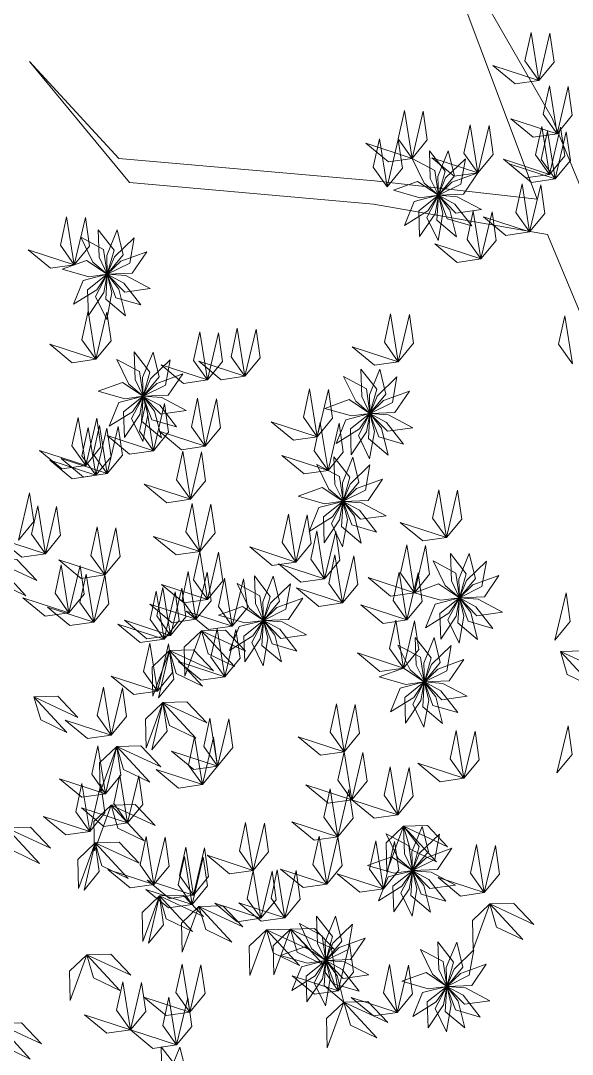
# Model space of a CAD drawing. Header units: inches. Extents: x -422522 to 22891, y -2973 to 414515.
# Drawn here: x 6793.6 to 6861.8, y 10840.1 to 10967.8 of the extents above; entities that cross this region are included whole.
import ezdxf

# ---------------------------------------------------------------- set-up
doc = ezdxf.new("R2010")
doc.units = ezdxf.units.IN
doc.header["$MEASUREMENT"] = 0
doc.layers.add('ARREDAMENTO', color=8, linetype='Continuous', lineweight=18)

msp = doc.modelspace()

# ---------------------------------------------------------------- linework, layer by layer
at = {"layer": 'ARREDAMENTO', "linetype": 'Continuous', "lineweight": 0}
msp.add_lwpolyline([(6903.61, 10979.96), (6902.49, 10952.59), (6897.64, 10939.8), (6892.67, 10924.13), (6886.49, 10914.29), (6877.91, 10916.08), (6867.21, 10936.72), (6859.34, 10955.8), (6843.17, 10983.88), (6857.48, 10945.78), (6837.37, 10948.04), (6805.74, 10950.78), (6794.69, 10962.78), (6807.06, 10947.84), (6837.26, 10945.16), (6858.75, 10941.4), (6867.94, 10919.37), (6894.99, 10874.98), (6909.85, 10815.21)], dxfattribs=at)
at = {"layer": 'ARREDAMENTO', "lineweight": 0}
for points in [[(6857.68, 10960.44), (6855.96, 10962.85), (6856.73, 10966.36), (6857.68, 10960.44)], [(6857.68, 10960.44), (6859.57, 10962.72), (6859.06, 10966.27), (6857.68, 10960.44)], [(6857.68, 10960.44), (6854.75, 10960.01), (6851.98, 10962.3), (6857.68, 10960.44)], [(6859.94, 10953.85), (6858.22, 10956.27), (6858.99, 10959.77), (6859.94, 10953.85)], [(6859.94, 10953.85), (6861.82, 10956.14), (6861.31, 10959.69), (6859.94, 10953.85)], [(6842.02, 10950.82), (6840.3, 10953.24), (6841.07, 10956.74), (6842.02, 10950.82)], [(6842.02, 10950.82), (6843.9, 10953.11), (6843.39, 10956.66), (6842.02, 10950.82)], [(6850.15, 10949.02), (6848.43, 10951.44), (6849.2, 10954.94), (6850.15, 10949.02)], [(6850.15, 10949.02), (6852.04, 10951.31), (6851.53, 10954.86), (6850.15, 10949.02)], [(6859.94, 10953.85), (6857, 10953.43), (6854.23, 10955.71), (6859.94, 10953.85)], [(6859.01, 10948.84), (6857.29, 10951.26), (6858.06, 10954.76), (6859.01, 10948.84)], [(6859.01, 10948.84), (6860.9, 10951.12), (6860.38, 10954.68), (6859.01, 10948.84)], [(6838.93, 10947.32), (6837.21, 10949.73), (6837.98, 10953.24), (6838.93, 10947.32)], [(6859.71, 10948.27), (6857.99, 10950.69), (6858.76, 10954.19), (6859.71, 10948.27)], [(6859.71, 10948.27), (6861.59, 10950.55), (6861.08, 10954.11), (6859.71, 10948.27)], [(6842.02, 10950.82), (6839.08, 10950.4), (6836.31, 10952.68), (6842.02, 10950.82)], [(6838.93, 10947.32), (6840.81, 10949.6), (6840.3, 10953.15), (6838.93, 10947.32)], [(6842.02, 10950.82), (6843.51, 10947.76), (6845.27, 10946.27), (6844.82, 10949.32), (6842.02, 10950.82)], [(6844.15, 10951.75), (6844.27, 10948.34), (6845.28, 10946.27), (6846.11, 10949.24), (6844.15, 10951.75)], [(6850.15, 10949.02), (6847.22, 10948.6), (6844.45, 10950.88), (6850.15, 10949.02)], [(6846.48, 10951.73), (6845.21, 10948.57), (6845.28, 10946.27), (6847.25, 10948.64), (6846.48, 10951.73)], [(6848.6, 10950.77), (6846.15, 10948.4), (6845.28, 10946.26), (6848.04, 10947.63), (6848.6, 10950.77)], [(6859.01, 10948.84), (6856.08, 10948.41), (6853.31, 10950.7), (6859.01, 10948.84)], [(6859.71, 10948.27), (6856.77, 10947.85), (6854.01, 10950.13), (6859.71, 10948.27)], [(6850.15, 10949.02), (6846.95, 10947.86), (6845.28, 10946.26), (6848.36, 10946.39), (6850.15, 10949.02)], [(6839.7, 10946.89), (6842.98, 10945.95), (6845.27, 10946.26), (6842.7, 10947.97), (6839.7, 10946.89)], [(6856.55, 10941.72), (6854.84, 10944.14), (6855.61, 10947.65), (6856.55, 10941.72)], [(6856.55, 10941.72), (6858.44, 10944.01), (6857.93, 10947.56), (6856.55, 10941.72)], [(6841.08, 10942.54), (6843.97, 10944.35), (6845.26, 10946.26), (6842.28, 10945.49), (6841.08, 10942.54)], [(6842.95, 10941.16), (6844.86, 10943.98), (6845.27, 10946.25), (6842.85, 10944.34), (6842.95, 10941.16)], [(6845.23, 10940.65), (6845.82, 10944.01), (6845.27, 10946.25), (6843.84, 10943.52), (6845.23, 10940.65)], [(6847.51, 10941.12), (6846.69, 10944.43), (6845.27, 10946.25), (6845.08, 10943.17), (6847.51, 10941.12)], [(6849.41, 10942.47), (6847.31, 10945.16), (6845.28, 10946.25), (6846.35, 10943.36), (6849.41, 10942.47)], [(6850.59, 10944.48), (6847.58, 10946.08), (6845.28, 10946.25), (6847.44, 10944.05), (6850.59, 10944.48)], [(6850.53, 10938.39), (6848.81, 10940.8), (6849.58, 10944.31), (6850.53, 10938.39)], [(6800.25, 10937.67), (6798.53, 10940.09), (6799.3, 10943.6), (6800.25, 10937.67)], [(6800.25, 10937.67), (6802.14, 10939.96), (6801.63, 10943.51), (6800.25, 10937.67)], [(6850.53, 10938.39), (6852.41, 10940.67), (6851.9, 10944.22), (6850.53, 10938.39)], [(6856.55, 10941.72), (6853.62, 10941.3), (6850.85, 10943.58), (6856.55, 10941.72)], [(6803.2, 10941.99), (6803.32, 10938.59), (6804.33, 10936.51), (6805.16, 10939.48), (6803.2, 10941.99)], [(6805.53, 10941.97), (6804.26, 10938.81), (6804.33, 10936.51), (6806.3, 10938.88), (6805.53, 10941.97)], [(6801.07, 10941.06), (6802.56, 10938), (6804.32, 10936.51), (6803.87, 10939.56), (6801.07, 10941.06)], [(6807.66, 10941.01), (6805.2, 10938.64), (6804.33, 10936.51), (6807.1, 10937.88), (6807.66, 10941.01)], [(6800.25, 10937.67), (6797.32, 10937.25), (6794.55, 10939.53), (6800.25, 10937.67)], [(6809.2, 10939.26), (6806, 10938.1), (6804.33, 10936.5), (6807.41, 10936.63), (6809.2, 10939.26)], [(6850.53, 10938.39), (6847.59, 10937.96), (6844.82, 10940.25), (6850.53, 10938.39)], [(6798.76, 10937.13), (6802.03, 10936.19), (6804.32, 10936.51), (6801.75, 10938.21), (6798.76, 10937.13)], [(6800.13, 10932.79), (6803.02, 10934.59), (6804.32, 10936.5), (6801.33, 10935.73), (6800.13, 10932.79)], [(6802, 10931.4), (6803.91, 10934.23), (6804.32, 10936.5), (6801.9, 10934.58), (6802, 10931.4)], [(6804.28, 10930.9), (6804.87, 10934.25), (6804.32, 10936.49), (6802.89, 10933.76), (6804.28, 10930.9)], [(6806.56, 10931.36), (6805.74, 10934.67), (6804.32, 10936.49), (6804.13, 10933.41), (6806.56, 10931.36)], [(6809.64, 10934.73), (6806.63, 10936.33), (6804.33, 10936.5), (6806.49, 10934.29), (6809.64, 10934.73)], [(6808.46, 10932.72), (6806.36, 10935.4), (6804.33, 10936.49), (6805.4, 10933.6), (6808.46, 10932.72)], [(6802.91, 10925.99), (6801.2, 10928.41), (6801.97, 10931.92), (6802.91, 10925.99)], [(6802.91, 10925.99), (6804.8, 10928.28), (6804.29, 10931.83), (6802.91, 10925.99)], [(6840.31, 10925.68), (6838.59, 10928.1), (6839.36, 10931.61), (6840.31, 10925.68)], [(6840.31, 10925.68), (6842.2, 10927.97), (6841.69, 10931.52), (6840.31, 10925.68)], [(6861.84, 10925.45), (6860.12, 10927.87), (6860.89, 10931.38), (6861.84, 10925.45)], [(6816.7, 10923.44), (6814.98, 10925.86), (6815.75, 10929.37), (6816.7, 10923.44)], [(6816.7, 10923.44), (6818.59, 10925.73), (6818.07, 10929.28), (6816.7, 10923.44)], [(6821.34, 10923.89), (6819.63, 10926.31), (6820.4, 10929.82), (6821.34, 10923.89)], [(6821.34, 10923.89), (6823.23, 10926.18), (6822.72, 10929.73), (6821.34, 10923.89)], [(6802.91, 10925.99), (6799.98, 10925.57), (6797.21, 10927.85), (6802.91, 10925.99)], [(6807.65, 10926.91), (6807.77, 10923.51), (6808.77, 10921.43), (6809.6, 10924.4), (6807.65, 10926.91)], [(6809.98, 10926.89), (6808.7, 10923.73), (6808.77, 10921.43), (6810.74, 10923.81), (6809.98, 10926.89)], [(6840.31, 10925.68), (6837.38, 10925.26), (6834.61, 10927.54), (6840.31, 10925.68)], [(6805.51, 10925.98), (6807.01, 10922.92), (6808.77, 10921.43), (6808.32, 10924.48), (6805.51, 10925.98)], [(6812.1, 10925.93), (6809.65, 10923.56), (6808.78, 10921.43), (6811.54, 10922.8), (6812.1, 10925.93)], [(6816.7, 10923.44), (6813.76, 10923.02), (6811, 10925.31), (6816.7, 10923.44)], [(6821.34, 10923.89), (6818.41, 10923.47), (6815.64, 10925.75), (6821.34, 10923.89)], [(6813.65, 10924.19), (6810.44, 10923.02), (6808.78, 10921.42), (6811.86, 10921.55), (6813.65, 10924.19)], [(6833.55, 10923.86), (6835.04, 10920.8), (6836.81, 10919.31), (6836.36, 10922.36), (6833.55, 10923.86)], [(6835.69, 10924.79), (6835.81, 10921.38), (6836.81, 10919.31), (6837.64, 10922.28), (6835.69, 10924.79)], [(6838.02, 10924.77), (6836.74, 10921.61), (6836.81, 10919.3), (6838.78, 10921.68), (6838.02, 10924.77)], [(6840.14, 10923.81), (6837.69, 10921.44), (6836.82, 10919.3), (6839.58, 10920.67), (6840.14, 10923.81)], [(6803.2, 10922.05), (6806.48, 10921.11), (6808.76, 10921.43), (6806.19, 10923.13), (6803.2, 10922.05)], [(6804.57, 10917.71), (6807.46, 10919.51), (6808.76, 10921.42), (6805.77, 10920.65), (6804.57, 10917.71)], [(6806.45, 10916.32), (6808.35, 10919.15), (6808.76, 10921.42), (6806.34, 10919.5), (6806.45, 10916.32)], [(6808.72, 10915.82), (6809.32, 10919.17), (6808.76, 10921.41), (6807.34, 10918.68), (6808.72, 10915.82)], [(6811.01, 10916.28), (6810.18, 10919.59), (6808.77, 10921.41), (6808.57, 10918.33), (6811.01, 10916.28)], [(6812.9, 10917.64), (6810.81, 10920.32), (6808.77, 10921.41), (6809.85, 10918.52), (6812.9, 10917.64)], [(6814.09, 10919.65), (6811.08, 10921.25), (6808.78, 10921.42), (6810.93, 10919.21), (6814.09, 10919.65)], [(6830.29, 10916.41), (6828.57, 10918.83), (6829.34, 10922.33), (6830.29, 10916.41)], [(6830.29, 10916.41), (6832.18, 10918.7), (6831.66, 10922.25), (6830.29, 10916.41)], [(6841.68, 10922.06), (6838.48, 10920.89), (6836.82, 10919.3), (6839.9, 10919.43), (6841.68, 10922.06)], [(6810.03, 10914.7), (6808.31, 10917.12), (6809.08, 10920.62), (6810.03, 10914.7)], [(6810.03, 10914.7), (6811.91, 10916.99), (6811.4, 10920.54), (6810.03, 10914.7)], [(6816.44, 10915.25), (6814.72, 10917.66), (6815.49, 10921.17), (6816.44, 10915.25)], [(6816.44, 10915.25), (6818.33, 10917.53), (6817.82, 10921.09), (6816.44, 10915.25)], [(6831.24, 10919.93), (6834.51, 10918.99), (6836.8, 10919.3), (6834.23, 10921.01), (6831.24, 10919.93)], [(6801.66, 10912.88), (6799.94, 10915.29), (6800.71, 10918.8), (6801.66, 10912.88)], [(6801.66, 10912.88), (6803.54, 10915.16), (6803.03, 10918.72), (6801.66, 10912.88)], [(6832.61, 10915.58), (6835.5, 10917.39), (6836.8, 10919.3), (6833.81, 10918.53), (6832.61, 10915.58)], [(6834.49, 10914.2), (6836.39, 10917.02), (6836.8, 10919.29), (6834.38, 10917.38), (6834.49, 10914.2)], [(6836.76, 10913.69), (6837.35, 10917.05), (6836.8, 10919.29), (6835.37, 10916.56), (6836.76, 10913.69)], [(6839.05, 10914.16), (6838.22, 10917.47), (6836.81, 10919.29), (6836.61, 10916.21), (6839.05, 10914.16)], [(6840.94, 10915.51), (6838.84, 10918.2), (6836.81, 10919.29), (6837.89, 10916.4), (6840.94, 10915.51)], [(6842.12, 10917.52), (6839.11, 10919.12), (6836.81, 10919.29), (6838.97, 10917.09), (6842.12, 10917.52)], [(6802.91, 10911.66), (6801.2, 10914.08), (6801.97, 10917.58), (6802.91, 10911.66)], [(6804.32, 10911.87), (6802.6, 10914.28), (6803.37, 10917.79), (6804.32, 10911.87)], [(6802.91, 10911.66), (6804.8, 10913.95), (6804.29, 10917.5), (6802.91, 10911.66)], [(6804.32, 10911.87), (6806.21, 10914.15), (6805.69, 10917.7), (6804.32, 10911.87)], [(6830.29, 10916.41), (6827.36, 10915.99), (6824.59, 10918.27), (6830.29, 10916.41)], [(6831.62, 10912.24), (6829.91, 10914.66), (6830.67, 10918.16), (6831.62, 10912.24)], [(6831.62, 10912.24), (6833.51, 10914.53), (6833, 10918.08), (6831.62, 10912.24)], [(6810.03, 10914.7), (6807.09, 10914.28), (6804.32, 10916.56), (6810.03, 10914.7)], [(6816.44, 10915.25), (6813.51, 10914.82), (6810.74, 10917.11), (6816.44, 10915.25)], [(6801.66, 10912.88), (6798.72, 10912.45), (6795.95, 10914.74), (6801.66, 10912.88)], [(6804.32, 10911.87), (6801.39, 10911.44), (6798.62, 10913.73), (6804.32, 10911.87)], [(6814.61, 10908.7), (6812.89, 10911.11), (6813.66, 10914.62), (6814.61, 10908.7)], [(6814.61, 10908.7), (6816.49, 10910.98), (6815.98, 10914.54), (6814.61, 10908.7)], [(6831.62, 10912.24), (6828.69, 10911.82), (6825.92, 10914.1), (6831.62, 10912.24)], [(6832.36, 10913.92), (6832.47, 10910.52), (6833.48, 10908.44), (6834.31, 10911.41), (6832.36, 10913.92)], [(6834.69, 10913.9), (6833.41, 10910.74), (6833.48, 10908.44), (6835.45, 10910.82), (6834.69, 10913.9)], [(6802.91, 10911.66), (6799.98, 10911.24), (6797.21, 10913.52), (6802.91, 10911.66)], [(6830.22, 10912.99), (6831.71, 10909.93), (6833.48, 10908.44), (6833.02, 10911.49), (6830.22, 10912.99)], [(6836.81, 10912.94), (6834.36, 10910.57), (6833.48, 10908.44), (6836.25, 10909.81), (6836.81, 10912.94)], [(6838.35, 10911.19), (6835.15, 10910.03), (6833.49, 10908.43), (6836.57, 10908.56), (6838.35, 10911.19)], [(6814.61, 10908.7), (6811.67, 10908.27), (6808.9, 10910.56), (6814.61, 10908.7)], [(6827.91, 10909.06), (6831.18, 10908.12), (6833.47, 10908.44), (6830.9, 10910.14), (6827.91, 10909.06)], [(6846.26, 10903.96), (6844.55, 10906.38), (6845.32, 10909.88), (6846.26, 10903.96)], [(6846.26, 10903.96), (6848.15, 10906.24), (6847.64, 10909.8), (6846.26, 10903.96)], [(6793.34, 10903.66), (6795.23, 10905.94), (6794.72, 10909.5), (6793.34, 10903.66)], [(6796.68, 10901.96), (6794.96, 10904.37), (6795.73, 10907.88), (6796.68, 10901.96)], [(6796.68, 10901.96), (6798.56, 10904.24), (6798.05, 10907.8), (6796.68, 10901.96)], [(6815.76, 10902.25), (6814.05, 10904.66), (6814.81, 10908.17), (6815.76, 10902.25)], [(6815.76, 10902.25), (6817.65, 10904.53), (6817.14, 10908.08), (6815.76, 10902.25)], [(6829.28, 10904.72), (6832.17, 10906.52), (6833.47, 10908.43), (6830.48, 10907.66), (6829.28, 10904.72)], [(6831.16, 10903.33), (6833.06, 10906.16), (6833.47, 10908.43), (6831.05, 10906.51), (6831.16, 10903.33)], [(6833.43, 10902.83), (6834.02, 10906.18), (6833.47, 10908.42), (6832.04, 10905.69), (6833.43, 10902.83)], [(6835.71, 10903.29), (6834.89, 10906.6), (6833.48, 10908.42), (6833.28, 10905.34), (6835.71, 10903.29)], [(6838.79, 10906.66), (6835.78, 10908.26), (6833.48, 10908.43), (6835.64, 10906.22), (6838.79, 10906.66)], [(6837.61, 10904.65), (6835.51, 10907.33), (6833.48, 10908.42), (6834.55, 10905.53), (6837.61, 10904.65)], [(6827.66, 10900.94), (6825.95, 10903.35), (6826.72, 10906.86), (6827.66, 10900.94)], [(6827.66, 10900.94), (6829.55, 10903.22), (6829.04, 10906.77), (6827.66, 10900.94)], [(6804.02, 10899.34), (6802.31, 10901.76), (6803.07, 10905.27), (6804.02, 10899.34)], [(6804.02, 10899.34), (6805.91, 10901.63), (6805.4, 10905.18), (6804.02, 10899.34)], [(6831.2, 10898.86), (6829.49, 10901.28), (6830.25, 10904.78), (6831.2, 10898.86)], [(6831.2, 10898.86), (6833.09, 10901.15), (6832.58, 10904.7), (6831.2, 10898.86)], [(6846.26, 10903.96), (6843.33, 10903.54), (6840.56, 10905.82), (6846.26, 10903.96)], [(6796.68, 10901.96), (6793.74, 10901.53), (6790.97, 10903.82), (6796.68, 10901.96)], [(6815.76, 10902.25), (6812.83, 10901.82), (6810.06, 10904.11), (6815.76, 10902.25)], [(6816.71, 10896.32), (6814.99, 10898.74), (6815.76, 10902.25), (6816.71, 10896.32)], [(6816.71, 10896.32), (6818.6, 10898.61), (6818.09, 10902.16), (6816.71, 10896.32)], [(6827.66, 10900.94), (6824.73, 10900.51), (6821.96, 10902.8), (6827.66, 10900.94)], [(6842.3, 10897.15), (6840.58, 10899.57), (6841.35, 10903.07), (6842.3, 10897.15)], [(6842.3, 10897.15), (6844.18, 10899.44), (6843.67, 10902.99), (6842.3, 10897.15)], [(6790.17, 10901.18), (6793.13, 10901.25), (6795.61, 10898.66), (6790.17, 10901.18)], [(6790.17, 10901.18), (6791.01, 10898.34), (6794.24, 10896.78), (6790.17, 10901.18)], [(6804.02, 10899.34), (6801.09, 10898.92), (6798.32, 10901.21), (6804.02, 10899.34)], [(6833.43, 10895.88), (6831.71, 10898.3), (6832.48, 10901.81), (6833.43, 10895.88)], [(6833.43, 10895.88), (6835.31, 10898.17), (6834.8, 10901.72), (6833.43, 10895.88)], [(6844.61, 10901.08), (6846.1, 10898.02), (6847.87, 10896.53), (6847.41, 10899.58), (6844.61, 10901.08)], [(6846.75, 10902.01), (6846.87, 10898.61), (6847.87, 10896.53), (6848.7, 10899.5), (6846.75, 10902.01)], [(6849.08, 10901.99), (6847.8, 10898.83), (6847.87, 10896.53), (6849.84, 10898.9), (6849.08, 10901.99)], [(6851.2, 10901.03), (6848.75, 10898.66), (6847.87, 10896.52), (6850.64, 10897.9), (6851.2, 10901.03)], [(6799.59, 10894.67), (6797.87, 10897.09), (6798.64, 10900.6), (6799.59, 10894.67)], [(6799.59, 10894.67), (6801.48, 10896.96), (6800.97, 10900.51), (6799.59, 10894.67)], [(6815.28, 10893.86), (6813.57, 10896.28), (6814.34, 10899.78), (6815.28, 10893.86)], [(6815.28, 10893.86), (6817.17, 10896.15), (6816.66, 10899.7), (6815.28, 10893.86)], [(6831.2, 10898.86), (6828.27, 10898.44), (6825.5, 10900.72), (6831.2, 10898.86)], [(6841.37, 10893.78), (6839.66, 10896.2), (6840.42, 10899.7), (6841.37, 10893.78)], [(6841.37, 10893.78), (6843.26, 10896.07), (6842.75, 10899.62), (6841.37, 10893.78)], [(6802.65, 10893.51), (6800.93, 10895.92), (6801.7, 10899.43), (6802.65, 10893.51)], [(6802.65, 10893.51), (6804.53, 10895.79), (6804.02, 10899.34), (6802.65, 10893.51)], [(6819.78, 10893.02), (6818.06, 10895.43), (6818.83, 10898.94), (6819.78, 10893.02)], [(6819.78, 10893.02), (6821.67, 10895.3), (6821.16, 10898.85), (6819.78, 10893.02)], [(6820.38, 10898.29), (6821.88, 10895.22), (6823.64, 10893.73), (6823.19, 10896.78), (6820.38, 10898.29)], [(6822.52, 10899.22), (6822.64, 10895.81), (6823.64, 10893.73), (6824.47, 10896.7), (6822.52, 10899.22)], [(6824.85, 10899.2), (6823.57, 10896.04), (6823.65, 10893.73), (6825.61, 10896.11), (6824.85, 10899.2)], [(6842.3, 10897.15), (6839.36, 10896.73), (6836.6, 10899.01), (6842.3, 10897.15)], [(6852.74, 10899.28), (6849.54, 10898.12), (6847.88, 10896.52), (6850.96, 10896.65), (6852.74, 10899.28)], [(6811.34, 10891.42), (6809.62, 10893.84), (6810.39, 10897.34), (6811.34, 10891.42)], [(6812.16, 10891.88), (6810.44, 10894.3), (6811.21, 10897.81), (6812.16, 10891.88)], [(6816.71, 10896.32), (6813.78, 10895.9), (6811.01, 10898.18), (6816.71, 10896.32)], [(6811.34, 10891.42), (6813.23, 10893.71), (6812.71, 10897.26), (6811.34, 10891.42)], [(6812.16, 10891.88), (6814.05, 10894.17), (6813.53, 10897.72), (6812.16, 10891.88)], [(6826.97, 10898.23), (6824.52, 10895.86), (6823.65, 10893.73), (6826.41, 10895.1), (6826.97, 10898.23)], [(6833.43, 10895.88), (6830.49, 10895.46), (6827.72, 10897.74), (6833.43, 10895.88)], [(6842.3, 10897.15), (6845.57, 10896.21), (6847.86, 10896.53), (6845.29, 10898.23), (6842.3, 10897.15)], [(6859.68, 10891.3), (6861.57, 10893.58), (6861.06, 10897.14), (6859.68, 10891.3)], [(6799.59, 10894.67), (6796.66, 10894.25), (6793.89, 10896.53), (6799.59, 10894.67)], [(6815.28, 10893.86), (6812.35, 10893.44), (6809.58, 10895.72), (6815.28, 10893.86)], [(6828.52, 10896.49), (6825.31, 10895.32), (6823.65, 10893.72), (6826.73, 10893.85), (6828.52, 10896.49)], [(6843.67, 10892.8), (6846.56, 10894.61), (6847.86, 10896.52), (6844.87, 10895.75), (6843.67, 10892.8)], [(6845.55, 10891.42), (6847.45, 10894.25), (6847.86, 10896.52), (6845.44, 10894.6), (6845.55, 10891.42)], [(6847.82, 10890.92), (6848.41, 10894.27), (6847.86, 10896.51), (6846.43, 10893.78), (6847.82, 10890.92)], [(6850.1, 10891.38), (6849.28, 10894.69), (6847.87, 10896.51), (6847.67, 10893.43), (6850.1, 10891.38)], [(6852, 10892.74), (6849.9, 10895.42), (6847.87, 10896.51), (6848.94, 10893.62), (6852, 10892.74)], [(6853.18, 10894.75), (6850.17, 10896.35), (6847.87, 10896.51), (6850.03, 10894.31), (6853.18, 10894.75)], [(6802.65, 10893.51), (6799.71, 10893.08), (6796.95, 10895.37), (6802.65, 10893.51)], [(6819.78, 10893.02), (6816.85, 10892.59), (6814.08, 10894.88), (6819.78, 10893.02)], [(6818.07, 10894.36), (6821.35, 10893.42), (6823.63, 10893.73), (6821.06, 10895.44), (6818.07, 10894.36)], [(6841.37, 10893.78), (6838.44, 10893.36), (6835.67, 10895.64), (6841.37, 10893.78)], [(6811.34, 10891.42), (6808.41, 10891), (6805.64, 10893.28), (6811.34, 10891.42)], [(6812.16, 10891.88), (6809.22, 10891.46), (6806.46, 10893.75), (6812.16, 10891.88)], [(6819.45, 10890.01), (6822.34, 10891.81), (6823.63, 10893.72), (6820.64, 10892.96), (6819.45, 10890.01)], [(6821.32, 10888.62), (6823.23, 10891.45), (6823.63, 10893.72), (6821.22, 10891.8), (6821.32, 10888.62)], [(6823.6, 10888.12), (6824.19, 10891.48), (6823.64, 10893.72), (6822.21, 10890.98), (6823.6, 10888.12)], [(6825.88, 10888.59), (6825.05, 10891.89), (6823.64, 10893.72), (6823.45, 10890.64), (6825.88, 10888.59)], [(6827.78, 10889.94), (6825.68, 10892.63), (6823.64, 10893.72), (6824.72, 10890.83), (6827.78, 10889.94)], [(6828.96, 10891.95), (6825.95, 10893.55), (6823.65, 10893.72), (6825.8, 10891.51), (6828.96, 10891.95)], [(6840.95, 10887.84), (6839.23, 10890.25), (6840, 10893.76), (6840.95, 10887.84)], [(6840.95, 10887.84), (6842.83, 10890.12), (6842.32, 10893.67), (6840.95, 10887.84)], [(6815.97, 10892.45), (6813.82, 10890.41), (6813.91, 10886.82), (6815.97, 10892.45)], [(6815.97, 10892.45), (6818.93, 10892.52), (6821.41, 10889.92), (6815.97, 10892.45)], [(6815.97, 10892.45), (6816.81, 10889.61), (6820.04, 10888.04), (6815.97, 10892.45)], [(6818.85, 10886.77), (6817.13, 10889.18), (6817.9, 10892.69), (6818.85, 10886.77)], [(6818.85, 10886.77), (6820.74, 10889.05), (6820.23, 10892.6), (6818.85, 10886.77)], [(6810.52, 10884.99), (6808.8, 10887.41), (6809.57, 10890.92), (6810.52, 10884.99)], [(6810.52, 10884.99), (6808.8, 10887.41), (6809.57, 10890.92), (6810.52, 10884.99)], [(6810.52, 10884.99), (6812.41, 10887.28), (6811.89, 10890.83), (6810.52, 10884.99)], [(6810.52, 10884.99), (6812.41, 10887.28), (6811.89, 10890.83), (6810.52, 10884.99)], [(6840.27, 10890.68), (6841.76, 10887.62), (6843.52, 10886.13), (6843.07, 10889.18), (6840.27, 10890.68)], [(6842.4, 10891.62), (6842.52, 10888.21), (6843.53, 10886.13), (6844.36, 10889.1), (6842.4, 10891.62)], [(6844.73, 10891.6), (6843.46, 10888.44), (6843.53, 10886.13), (6845.5, 10888.51), (6844.73, 10891.6)], [(6846.86, 10890.63), (6844.4, 10888.26), (6843.53, 10886.13), (6846.3, 10887.5), (6846.86, 10890.63)], [(6812.02, 10890.01), (6809.88, 10887.97), (6809.96, 10884.38), (6812.02, 10890.01)], [(6810.65, 10884.17), (6812.54, 10886.46), (6812.02, 10890.01), (6810.65, 10884.17)], [(6812.02, 10890.01), (6814.99, 10890.08), (6817.46, 10887.48), (6812.02, 10890.01)], [(6812.02, 10890.01), (6812.86, 10887.17), (6816.09, 10885.61), (6812.02, 10890.01)], [(6840.95, 10887.84), (6838.01, 10887.41), (6835.25, 10889.7), (6840.95, 10887.84)], [(6860.37, 10889.89), (6863.33, 10889.96), (6865.81, 10887.36), (6860.37, 10889.89)], [(6860.37, 10889.89), (6861.21, 10887.04), (6864.44, 10885.48), (6860.37, 10889.89)], [(6818.85, 10886.77), (6815.92, 10886.34), (6813.15, 10888.63), (6818.85, 10886.77)], [(6848.4, 10888.89), (6845.2, 10887.72), (6843.53, 10886.12), (6846.62, 10886.25), (6848.4, 10888.89)], [(6810.52, 10884.99), (6807.59, 10884.57), (6804.82, 10886.85), (6810.52, 10884.99)], [(6810.52, 10884.99), (6807.59, 10884.57), (6804.82, 10886.85), (6810.52, 10884.99)], [(6837.96, 10886.75), (6841.23, 10885.82), (6843.52, 10886.13), (6840.95, 10887.84), (6837.96, 10886.75)], [(6804.81, 10879.56), (6803.09, 10881.98), (6803.86, 10885.48), (6804.81, 10879.56)], [(6839.33, 10882.41), (6842.22, 10884.21), (6843.52, 10886.12), (6840.53, 10885.35), (6839.33, 10882.41)], [(6841.2, 10881.02), (6843.11, 10883.85), (6843.52, 10886.12), (6841.1, 10884.2), (6841.2, 10881.02)], [(6843.48, 10880.52), (6844.07, 10883.88), (6843.52, 10886.12), (6842.09, 10883.38), (6843.48, 10880.52)], [(6845.76, 10880.98), (6844.94, 10884.29), (6843.52, 10886.11), (6843.33, 10883.04), (6845.76, 10880.98)], [(6847.66, 10882.34), (6845.56, 10885.03), (6843.53, 10886.12), (6844.6, 10883.22), (6847.66, 10882.34)], [(6848.84, 10884.35), (6845.83, 10885.95), (6843.53, 10886.12), (6845.69, 10883.91), (6848.84, 10884.35)], [(6795.25, 10884.28), (6798.22, 10884.35), (6800.69, 10881.75), (6795.25, 10884.28)], [(6795.25, 10884.28), (6796.09, 10881.44), (6799.32, 10879.87), (6795.25, 10884.28)], [(6804.81, 10879.56), (6806.7, 10881.85), (6806.19, 10885.4), (6804.81, 10879.56)], [(6811.2, 10883.58), (6809.06, 10881.54), (6809.14, 10877.95), (6811.2, 10883.58)], [(6809.83, 10877.74), (6811.72, 10880.03), (6811.2, 10883.58), (6809.83, 10877.74)], [(6811.2, 10883.58), (6814.17, 10883.65), (6816.64, 10881.06), (6811.2, 10883.58)], [(6811.2, 10883.58), (6812.04, 10880.74), (6815.27, 10879.18), (6811.2, 10883.58)], [(6833.61, 10877.49), (6831.9, 10879.91), (6832.66, 10883.41), (6833.61, 10877.49)], [(6833.61, 10877.49), (6835.5, 10879.78), (6834.99, 10883.33), (6833.61, 10877.49)], [(6804.81, 10879.56), (6801.88, 10879.14), (6799.11, 10881.42), (6804.81, 10879.56)], [(6817.97, 10875.72), (6816.25, 10878.14), (6817.02, 10881.65), (6817.97, 10875.72)], [(6817.97, 10875.72), (6819.85, 10878.01), (6819.34, 10881.56), (6817.97, 10875.72)], [(6859.93, 10874.88), (6861.82, 10877.16), (6861.31, 10880.71), (6859.93, 10874.88)], [(6816.08, 10873.44), (6814.36, 10875.85), (6815.13, 10879.36), (6816.08, 10873.44)], [(6816.08, 10873.44), (6817.97, 10875.72), (6817.45, 10879.28), (6816.08, 10873.44)], [(6833.61, 10877.49), (6830.68, 10877.07), (6827.91, 10879.35), (6833.61, 10877.49)], [(6848.43, 10874.22), (6846.71, 10876.64), (6847.48, 10880.14), (6848.43, 10874.22)], [(6848.43, 10874.22), (6850.32, 10876.5), (6849.81, 10880.06), (6848.43, 10874.22)], [(6804.12, 10872.31), (6802.4, 10874.73), (6803.17, 10878.23), (6804.12, 10872.31)], [(6805.5, 10878.15), (6803.35, 10876.11), (6803.43, 10872.52), (6805.5, 10878.15)], [(6804.12, 10872.31), (6806.01, 10874.6), (6805.5, 10878.15), (6804.12, 10872.31)], [(6805.5, 10878.15), (6808.46, 10878.22), (6810.94, 10875.62), (6805.5, 10878.15)], [(6805.5, 10878.15), (6806.33, 10875.31), (6809.57, 10873.74), (6805.5, 10878.15)], [(6817.97, 10875.72), (6815.03, 10875.3), (6812.26, 10877.58), (6817.97, 10875.72)], [(6834.56, 10871.57), (6832.84, 10873.99), (6833.61, 10877.49), (6834.56, 10871.57)], [(6834.56, 10871.57), (6836.45, 10873.86), (6835.94, 10877.41), (6834.56, 10871.57)], [(6816.08, 10873.44), (6813.14, 10873.01), (6810.38, 10875.3), (6816.08, 10873.44)], [(6840.26, 10869.71), (6838.55, 10872.12), (6839.31, 10875.63), (6840.26, 10869.71)], [(6840.26, 10869.71), (6842.15, 10871.99), (6841.64, 10875.55), (6840.26, 10869.71)], [(6848.43, 10874.22), (6845.5, 10873.79), (6842.73, 10876.08), (6848.43, 10874.22)], [(6804.12, 10872.31), (6801.19, 10871.89), (6798.42, 10874.17), (6804.12, 10872.31)], [(6806.84, 10868.7), (6805.12, 10871.12), (6805.89, 10874.62), (6806.84, 10868.7)], [(6806.84, 10868.7), (6808.73, 10870.99), (6808.22, 10874.54), (6806.84, 10868.7)], [(6802.15, 10867.65), (6800.43, 10870.07), (6801.2, 10873.58), (6802.15, 10867.65)], [(6802.15, 10867.65), (6804.03, 10869.94), (6803.52, 10873.49), (6802.15, 10867.65)], [(6834.56, 10871.57), (6831.63, 10871.15), (6828.86, 10873.43), (6834.56, 10871.57)], [(6832.84, 10866.99), (6831.12, 10869.41), (6831.89, 10872.91), (6832.84, 10866.99)], [(6832.84, 10866.99), (6834.72, 10869.28), (6834.21, 10872.83), (6832.84, 10866.99)], [(6840.26, 10869.71), (6837.33, 10869.28), (6834.56, 10871.57), (6840.26, 10869.71)], [(6806.84, 10868.7), (6803.91, 10868.28), (6801.14, 10870.56), (6806.84, 10868.7)], [(6804.81, 10870.9), (6802.66, 10868.86), (6802.74, 10865.27), (6804.81, 10870.9)], [(6804.81, 10870.9), (6807.77, 10870.97), (6810.25, 10868.38), (6804.81, 10870.9)], [(6804.81, 10870.9), (6805.65, 10868.06), (6808.88, 10866.5), (6804.81, 10870.9)], [(6802.15, 10867.65), (6799.21, 10867.23), (6796.45, 10869.51), (6802.15, 10867.65)], [(6791.87, 10868.09), (6794.83, 10868.16), (6797.31, 10865.57), (6791.87, 10868.09)], [(6791.87, 10868.09), (6792.71, 10865.25), (6795.94, 10863.69), (6791.87, 10868.09)], [(6822.38, 10862.84), (6820.67, 10865.25), (6821.43, 10868.76), (6822.38, 10862.84)], [(6822.38, 10862.84), (6824.27, 10865.12), (6823.76, 10868.68), (6822.38, 10862.84)], [(6832.84, 10866.99), (6829.9, 10866.57), (6827.13, 10868.85), (6832.84, 10866.99)], [(6840.95, 10868.3), (6838.8, 10866.25), (6838.89, 10862.67), (6840.95, 10868.3)], [(6840.95, 10868.3), (6843.91, 10868.37), (6846.39, 10865.77), (6840.95, 10868.3)], [(6840.95, 10868.3), (6841.07, 10864.89), (6842.07, 10862.81), (6842.9, 10865.79), (6840.95, 10868.3)], [(6840.95, 10868.3), (6841.79, 10865.45), (6845.02, 10863.89), (6840.95, 10868.3)], [(6843.28, 10868.28), (6842, 10865.12), (6842.07, 10862.81), (6844.04, 10865.19), (6843.28, 10868.28)], [(6810.1, 10861.09), (6808.38, 10863.51), (6809.15, 10867.01), (6810.1, 10861.09)], [(6810.1, 10861.09), (6811.98, 10863.38), (6811.47, 10866.93), (6810.1, 10861.09)], [(6831.46, 10861.15), (6829.75, 10863.57), (6830.51, 10867.07), (6831.46, 10861.15)], [(6831.46, 10861.15), (6833.35, 10863.44), (6832.84, 10866.99), (6831.46, 10861.15)], [(6838.47, 10860.56), (6836.76, 10862.98), (6837.52, 10866.49), (6838.47, 10860.56)], [(6838.47, 10860.56), (6840.36, 10862.85), (6839.85, 10866.4), (6838.47, 10860.56)], [(6838.81, 10867.37), (6840.31, 10864.3), (6842.07, 10862.81), (6841.62, 10865.87), (6838.81, 10867.37)], [(6845.4, 10867.31), (6842.95, 10864.95), (6842.08, 10862.81), (6844.84, 10864.18), (6845.4, 10867.31)], [(6802.83, 10866.24), (6800.69, 10864.2), (6800.77, 10860.61), (6802.83, 10866.24)], [(6801.46, 10860.41), (6803.34, 10862.69), (6802.83, 10866.24), (6801.46, 10860.41)], [(6802.83, 10866.24), (6805.8, 10866.31), (6808.27, 10863.72), (6802.83, 10866.24)], [(6802.83, 10866.24), (6803.67, 10863.4), (6806.9, 10861.84), (6802.83, 10866.24)], [(6814.97, 10859.78), (6813.25, 10862.2), (6814.02, 10865.71), (6814.97, 10859.78)], [(6814.97, 10859.78), (6816.86, 10862.07), (6816.35, 10865.62), (6814.97, 10859.78)], [(6846.95, 10865.57), (6843.74, 10864.4), (6842.08, 10862.81), (6845.16, 10862.94), (6846.95, 10865.57)], [(6850.94, 10860.1), (6849.22, 10862.51), (6849.99, 10866.02), (6850.94, 10860.1)], [(6850.94, 10860.1), (6852.82, 10862.38), (6852.31, 10865.93), (6850.94, 10860.1)], [(6814.81, 10858.63), (6813.1, 10861.05), (6813.87, 10864.55), (6814.81, 10858.63)], [(6814.81, 10858.63), (6816.7, 10860.92), (6816.19, 10864.47), (6814.81, 10858.63)], [(6822.38, 10862.84), (6819.45, 10862.41), (6816.68, 10864.7), (6822.38, 10862.84)], [(6836.5, 10863.44), (6839.78, 10862.5), (6842.06, 10862.81), (6839.49, 10864.52), (6836.5, 10863.44)], [(6810.1, 10861.09), (6807.16, 10860.67), (6804.4, 10862.95), (6810.1, 10861.09)], [(6823.33, 10856.92), (6821.61, 10859.33), (6822.38, 10862.84), (6823.33, 10856.92)], [(6823.33, 10856.92), (6825.22, 10859.2), (6824.71, 10862.75), (6823.33, 10856.92)], [(6826.29, 10856.99), (6824.58, 10859.4), (6825.35, 10862.91), (6826.29, 10856.99)], [(6831.46, 10861.15), (6828.53, 10860.73), (6825.76, 10863.01), (6831.46, 10861.15)], [(6826.29, 10856.99), (6828.18, 10859.27), (6827.67, 10862.82), (6826.29, 10856.99)], [(6837.87, 10859.09), (6840.76, 10860.9), (6842.06, 10862.8), (6839.07, 10862.04), (6837.87, 10859.09)], [(6839.75, 10857.7), (6841.65, 10860.53), (6842.06, 10862.8), (6839.64, 10860.88), (6839.75, 10857.7)], [(6842.02, 10857.2), (6842.62, 10860.56), (6842.06, 10862.8), (6840.64, 10860.06), (6842.02, 10857.2)], [(6844.31, 10857.67), (6843.48, 10860.97), (6842.07, 10862.8), (6841.87, 10859.72), (6844.31, 10857.67)], [(6846.2, 10859.02), (6844.1, 10861.71), (6842.07, 10862.8), (6843.15, 10859.91), (6846.2, 10859.02)], [(6847.39, 10861.03), (6844.38, 10862.63), (6842.08, 10862.8), (6844.23, 10860.6), (6847.39, 10861.03)], [(6814.97, 10859.78), (6812.04, 10859.36), (6809.27, 10861.64), (6814.97, 10859.78)], [(6838.47, 10860.56), (6835.54, 10860.14), (6832.77, 10862.42), (6838.47, 10860.56)], [(6850.94, 10860.1), (6848, 10859.67), (6845.23, 10861.96), (6850.94, 10860.1)], [(6814.81, 10858.63), (6811.88, 10858.21), (6809.11, 10860.49), (6814.81, 10858.63)], [(6810.78, 10859.68), (6808.64, 10857.64), (6808.72, 10854.05), (6810.78, 10859.68)], [(6809.41, 10853.84), (6811.29, 10856.13), (6810.78, 10859.68), (6809.41, 10853.84)], [(6810.78, 10859.68), (6813.75, 10859.75), (6816.22, 10857.15), (6810.78, 10859.68)], [(6810.78, 10859.68), (6811.62, 10856.84), (6814.85, 10855.28), (6810.78, 10859.68)], [(6823.33, 10856.92), (6820.4, 10856.49), (6817.63, 10858.78), (6823.33, 10856.92)], [(6826.29, 10856.99), (6823.36, 10856.56), (6820.59, 10858.85), (6826.29, 10856.99)], [(6851.62, 10858.69), (6849.48, 10856.64), (6849.56, 10853.05), (6851.62, 10858.69)], [(6851.62, 10858.69), (6854.59, 10858.76), (6857.06, 10856.16), (6851.62, 10858.69)], [(6851.62, 10858.69), (6852.46, 10855.84), (6855.69, 10854.28), (6851.62, 10858.69)], [(6815.66, 10858.37), (6813.51, 10856.33), (6813.59, 10852.74), (6815.66, 10858.37)], [(6815.66, 10858.37), (6818.62, 10858.44), (6821.1, 10855.85), (6815.66, 10858.37)], [(6815.66, 10858.37), (6816.5, 10855.53), (6819.73, 10853.97), (6815.66, 10858.37)], [(6828.08, 10856.26), (6829.57, 10853.2), (6831.33, 10851.71), (6830.88, 10854.76), (6828.08, 10856.26)], [(6830.21, 10857.19), (6830.33, 10853.79), (6831.34, 10851.71), (6832.17, 10854.68), (6830.21, 10857.19)], [(6832.54, 10857.17), (6831.27, 10854.01), (6831.34, 10851.71), (6833.31, 10854.09), (6832.54, 10857.17)], [(6834.66, 10856.21), (6832.21, 10853.84), (6831.34, 10851.71), (6834.1, 10853.08), (6834.66, 10856.21)], [(6824.02, 10855.51), (6821.87, 10853.46), (6821.95, 10849.87), (6824.02, 10855.51)], [(6824.02, 10855.51), (6826.98, 10855.58), (6829.46, 10852.98), (6824.02, 10855.51)], [(6824.02, 10855.51), (6824.85, 10852.66), (6828.09, 10851.1), (6824.02, 10855.51)], [(6826.98, 10855.58), (6824.83, 10853.53), (6824.92, 10849.94), (6826.98, 10855.58)], [(6826.98, 10855.58), (6829.94, 10855.65), (6832.42, 10853.05), (6826.98, 10855.58)], [(6826.98, 10855.58), (6827.82, 10852.73), (6831.05, 10851.17), (6826.98, 10855.58)], [(6832.89, 10847.97), (6831.17, 10850.39), (6831.94, 10853.9), (6832.89, 10847.97)], [(6836.21, 10854.46), (6833.01, 10853.3), (6831.34, 10851.7), (6834.42, 10851.83), (6836.21, 10854.46)], [(6832.89, 10847.97), (6834.77, 10850.26), (6834.26, 10853.81), (6832.89, 10847.97)], [(6845.19, 10854), (6845.31, 10850.59), (6846.32, 10848.51), (6847.15, 10851.48), (6845.19, 10854)], [(6847.53, 10853.98), (6846.25, 10850.82), (6846.32, 10848.51), (6848.29, 10850.89), (6847.53, 10853.98)], [(6801.8, 10852.41), (6799.65, 10850.37), (6799.74, 10846.78), (6801.8, 10852.41)], [(6801.8, 10852.41), (6804.76, 10852.48), (6807.24, 10849.88), (6801.8, 10852.41)], [(6801.8, 10852.41), (6802.64, 10849.57), (6805.87, 10848), (6801.8, 10852.41)], [(6825.76, 10852.33), (6829.04, 10851.39), (6831.33, 10851.71), (6828.76, 10853.41), (6825.76, 10852.33)], [(6843.06, 10853.07), (6844.55, 10850), (6846.31, 10848.51), (6845.86, 10851.57), (6843.06, 10853.07)], [(6849.65, 10853.01), (6847.2, 10850.64), (6846.32, 10848.51), (6849.09, 10849.88), (6849.65, 10853.01)], [(6814.53, 10845.33), (6812.82, 10847.75), (6813.58, 10851.25), (6814.53, 10845.33)], [(6814.53, 10845.33), (6816.42, 10847.62), (6815.91, 10851.17), (6814.53, 10845.33)], [(6827.14, 10847.99), (6830.03, 10849.79), (6831.32, 10851.7), (6828.34, 10850.93), (6827.14, 10847.99)], [(6829.01, 10846.6), (6830.92, 10849.43), (6831.33, 10851.7), (6828.91, 10849.78), (6829.01, 10846.6)], [(6831.29, 10846.1), (6831.88, 10849.45), (6831.33, 10851.69), (6829.9, 10848.96), (6831.29, 10846.1)], [(6833.57, 10846.56), (6832.75, 10849.87), (6831.33, 10851.69), (6831.14, 10848.61), (6833.57, 10846.56)], [(6836.65, 10849.93), (6833.64, 10851.53), (6831.34, 10851.7), (6833.5, 10849.49), (6836.65, 10849.93)], [(6835.47, 10847.92), (6833.37, 10850.6), (6831.34, 10851.69), (6832.41, 10848.8), (6835.47, 10847.92)], [(6840.19, 10845.28), (6838.47, 10847.7), (6839.24, 10851.21), (6840.19, 10845.28)], [(6840.19, 10845.28), (6842.08, 10847.57), (6841.57, 10851.12), (6840.19, 10845.28)], [(6851.19, 10851.27), (6847.99, 10850.1), (6846.32, 10848.51), (6849.41, 10848.63), (6851.19, 10851.27)], [(6832.89, 10847.97), (6829.95, 10847.55), (6827.18, 10849.83), (6832.89, 10847.97)], [(6840.75, 10849.14), (6844.02, 10848.2), (6846.31, 10848.51), (6843.74, 10850.22), (6840.75, 10849.14)], [(6807.2, 10843.13), (6805.48, 10845.55), (6806.25, 10849.05), (6807.2, 10843.13)], [(6807.2, 10843.13), (6809.09, 10845.42), (6808.57, 10848.97), (6807.2, 10843.13)], [(6842.12, 10844.79), (6845.01, 10846.59), (6846.31, 10848.5), (6843.32, 10847.74), (6842.12, 10844.79)], [(6843.99, 10843.4), (6845.9, 10846.23), (6846.31, 10848.5), (6843.89, 10846.58), (6843.99, 10843.4)], [(6846.27, 10842.9), (6846.86, 10846.26), (6846.31, 10848.5), (6844.88, 10845.76), (6846.27, 10842.9)], [(6848.55, 10843.37), (6847.73, 10846.67), (6846.31, 10848.5), (6846.12, 10845.42), (6848.55, 10843.37)], [(6850.45, 10844.72), (6848.35, 10847.41), (6846.32, 10848.5), (6847.39, 10845.61), (6850.45, 10844.72)], [(6851.63, 10846.73), (6848.62, 10848.33), (6846.32, 10848.5), (6848.48, 10846.29), (6851.63, 10846.73)], [(6814.53, 10845.33), (6811.6, 10844.91), (6808.83, 10847.19), (6814.53, 10845.33)], [(6812.9, 10841.27), (6811.18, 10843.69), (6811.95, 10847.19), (6812.9, 10841.27)], [(6812.9, 10841.27), (6814.79, 10843.56), (6814.28, 10847.11), (6812.9, 10841.27)], [(6833.57, 10846.56), (6831.42, 10844.52), (6831.51, 10840.93), (6833.57, 10846.56)], [(6833.57, 10846.56), (6836.53, 10846.63), (6839.01, 10844.04), (6833.57, 10846.56)], [(6833.57, 10846.56), (6834.41, 10843.72), (6837.64, 10842.16), (6833.57, 10846.56)], [(6840.19, 10845.28), (6837.26, 10844.86), (6834.49, 10847.14), (6840.19, 10845.28)], [(6807.2, 10843.13), (6804.26, 10842.71), (6801.5, 10844.99), (6807.2, 10843.13)], [(6790.74, 10843.94), (6793.7, 10844.01), (6796.18, 10841.41), (6790.74, 10843.94)], [(6790.74, 10843.94), (6791.58, 10841.09), (6794.81, 10839.53), (6790.74, 10843.94)], [(6812.9, 10841.27), (6809.97, 10840.85), (6807.2, 10843.13), (6812.9, 10841.27)], [(6810.97, 10841.03), (6811.09, 10837.62), (6812.1, 10835.54), (6812.92, 10838.51), (6810.97, 10841.03)], [(6813.3, 10841.01), (6812.03, 10837.85), (6812.1, 10835.54), (6814.06, 10837.92), (6813.3, 10841.01)]]:
    msp.add_lwpolyline(points, dxfattribs=at)

doc.saveas('drawing.dxf')
